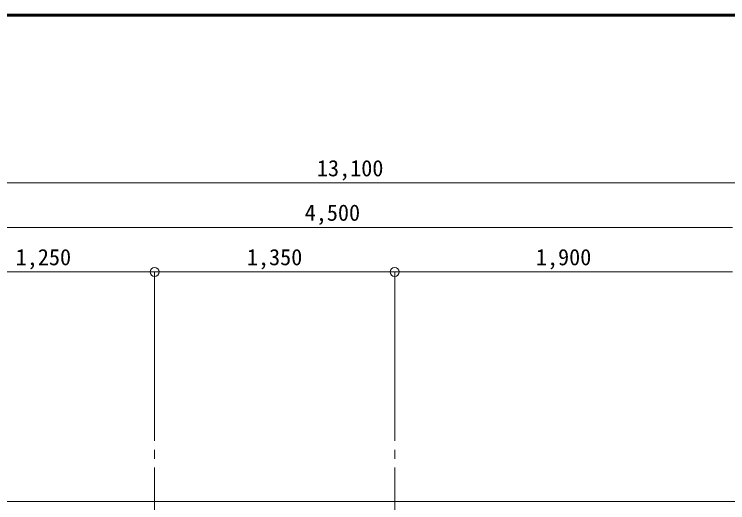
# Model space of a CAD drawing. Units: millimetres at full size, sheet at 1:50. Extents: x -9674 to 9699, y -6794 to 6791.
# Drawn here: x -2142 to 1870, y 4045 to 6791 of the extents above; entities that cross this region are included whole.
import ezdxf
from ezdxf.enums import TextEntityAlignment as Align

# ---------------------------------------------------------------- set-up
doc = ezdxf.new("R2010")
doc.units = ezdxf.units.MM
doc.header["$LTSCALE"] = 50
doc.header["$PDMODE"] = 32
doc.header["$PDSIZE"] = 50
doc.linetypes.add('CHAIN2', pattern=[12, 9, -1, 1, -1])
for name, color, linetype, lineweight in [('0-0_図面枠', 7, 'Continuous', 9), ('1-0_芯', 134, 'CHAIN2', 9), ('1-6_ﾊﾞﾙｺﾆｰ・階段', 134, 'Continuous', 9), ('1-B_寸法', 134, 'Continuous', 9)]:
    doc.layers.add(name, color=color, linetype=linetype, lineweight=lineweight)
doc.styles.add('ＭＳ ゴシック', font='')
doc.styles.get('ＭＳ ゴシック').set_extended_font_data('MS Gothic')

msp = doc.modelspace()

# ---------------------------------------------------------------- linework, layer by layer
at = {"layer": '0-0_図面枠'}
for p, q in [((9697.16, 6789.66), (-9672.16, 6789.66)), ((9695.4, 6787.9), (-9670.4, 6787.9)), ((-9668.64, 6786.14), (9693.64, 6786.14)), ((9691.87, 6784.38), (-9666.87, 6784.38)), ((9690.11, 6782.61), (-9665.11, 6782.61)), ((9688.35, 6780.85), (-9663.35, 6780.85))]:
    msp.add_line(p, q, dxfattribs=at)
msp.add_lwpolyline([(9698.92, -6793.93), (9698.92, 6791.43), (-9673.92, 6791.43)], dxfattribs=at)
at = {"layer": '1-0_芯'}
for p, q in [((-1352.5, 4842.91), (-1352.5, 1372.91)), ((-2.5, 4842.91), (-2.5, 2402.91))]:
    msp.add_line(p, q, dxfattribs=at)
at = {"layer": '1-6_ﾊﾞﾙｺﾆｰ・階段'}
msp.add_line((-4717.04, 4052.91), (2762.92, 4052.91), dxfattribs=at)
at = {"layer": '1-B_寸法'}
for p, q in [((-6802.5, 5842.91), (6297.5, 5842.91)), ((-2602.5, 5592.91), (1897.5, 5592.91)), ((-2602.5, 5342.91), (-1352.5, 5342.91)), ((-1352.5, 5342.91), (-2.5, 5342.91)), ((-1352.5, 4842.91), (-1352.5, 5342.91)), ((-2.5, 5342.91), (1897.5, 5342.91)), ((-2.5, 4842.91), (-2.5, 5342.91))]:
    msp.add_line(p, q, dxfattribs=at)
for p in [(-1352.5, 5342.91), (-2.5, 5342.91)]:
    msp.add_point(p, dxfattribs=at)

# ---------------------------------------------------------------- texts
at = {"layer": '1-B_寸法', "style": 'ＭＳ ゴシック'}
for s, p in [('13,100', (-440, 5852.91)), ('4,500', (-508.75, 5602.91)), ('1,250', (-2133.75, 5352.91)), ('1,350', (-833.75, 5352.91)), ('1,900', (791.25, 5352.91))]:
    msp.add_text(s, height=91.64, dxfattribs=at).set_placement(p, align=Align.BOTTOM_LEFT)

doc.saveas('drawing.dxf')
